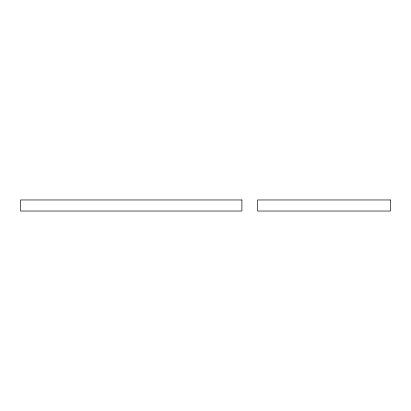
<?xml version="1.0" encoding="UTF-8"?>
<svg xmlns="http://www.w3.org/2000/svg" width="411" height="411" viewBox="0 0 411 411"><rect width="100%" height="100%" fill="white"/><g stroke="black" fill="none" stroke-linecap="round" stroke-linejoin="round"><path stroke-width="0.62" d="M241.904 199.967L20.55 199.967L20.55 211.033L241.904 211.033L241.904 199.967M390.45 199.967L257.64 199.967L257.64 211.033L390.45 211.033L390.45 199.967"/></g></svg>
